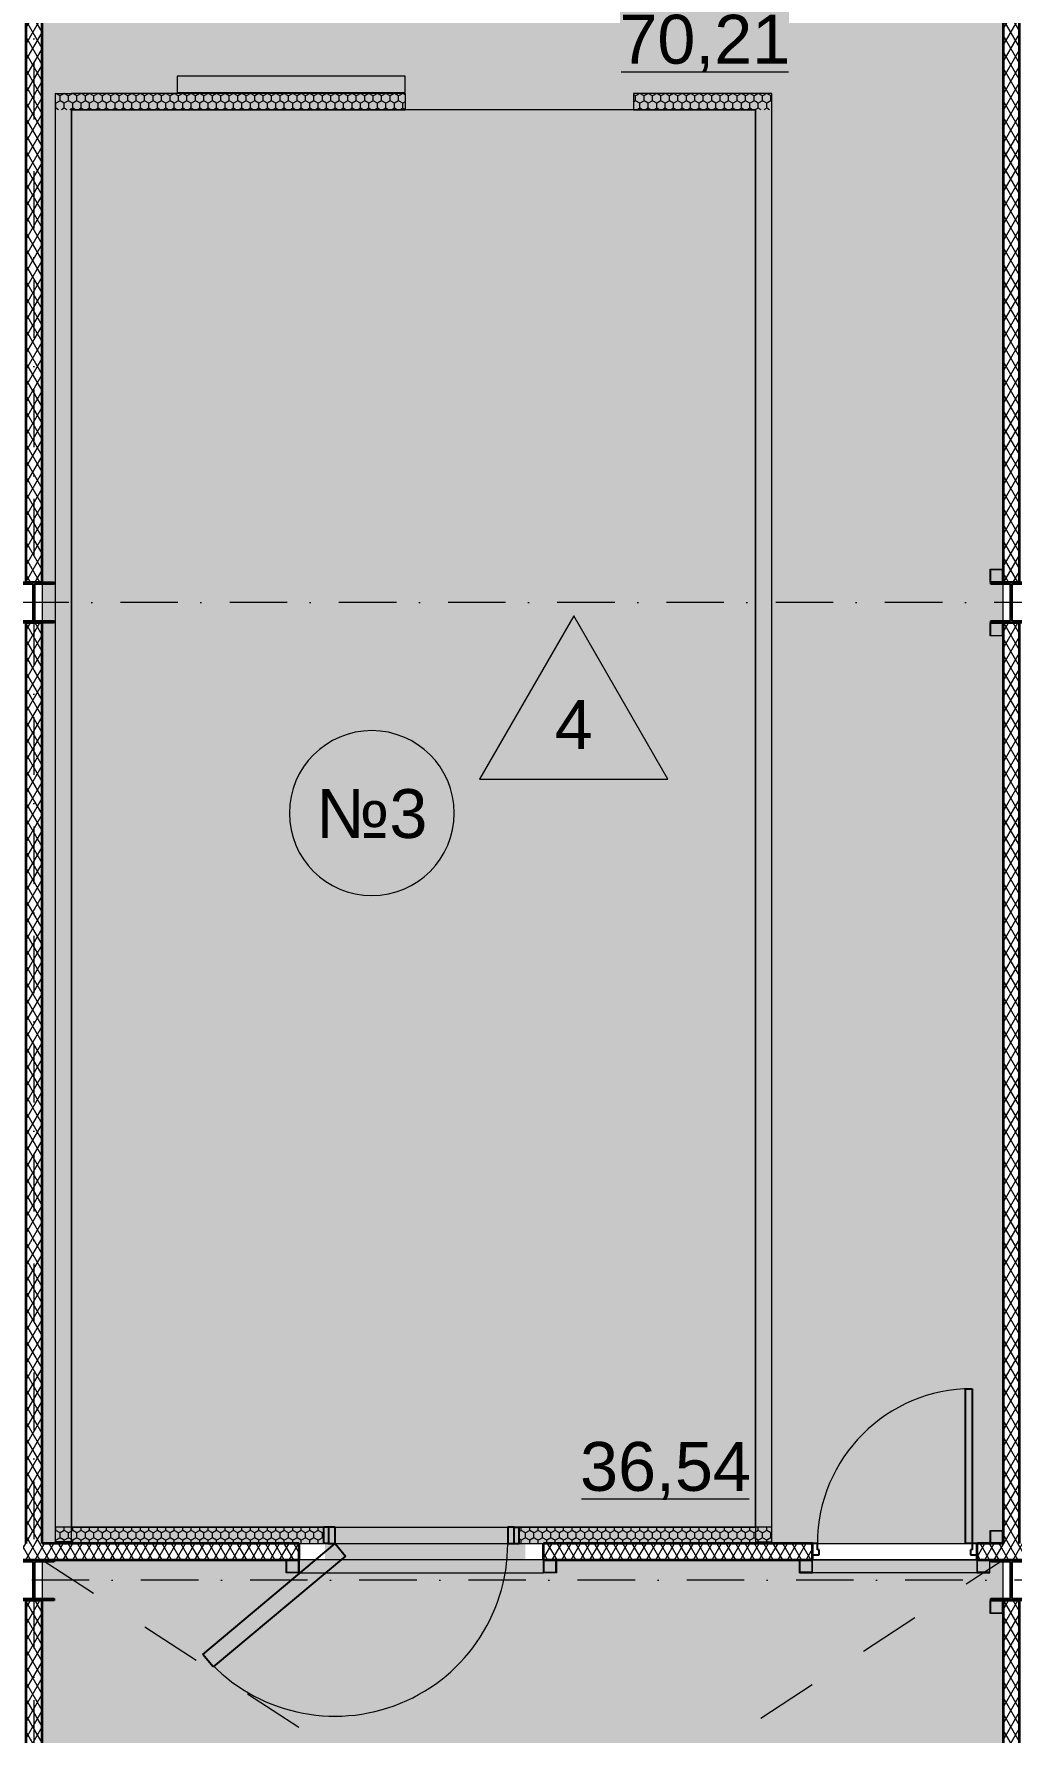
# Model space of a CAD drawing. Header units: millimetres. Extents: x -10605 to 104127, y -15987 to 52426.
# Drawn here: x 16000 to 21999, y 27068 to 37490 of the extents above; entities that cross this region are included whole.
import ezdxf
from ezdxf.enums import TextEntityAlignment as Align

# ---------------------------------------------------------------- set-up
doc = ezdxf.new("R2010")
doc.units = ezdxf.units.MM
doc.header["$MEASUREMENT"] = 0
for name, pattern in [('Dot & Dashed', [670.277762, 352.777767, -176.388884, 0, -141.111112]), ('roto_dd', [752.592, 376.296, -376.296]), ('Штриховая', [300, 200, -100])]:
    doc.linetypes.add(name, pattern=pattern)
for name, color, linetype in [('Двери Archicad', 7, 'Continuous'), ('Зоны', 7, 'Continuous'), ('Зоны морозильные камеры', 7, 'Continuous'), ('Морозильные камеры', 7, 'Continuous'), ('Оси', 7, 'Continuous'), ('Стены', 7, 'Continuous')]:
    doc.layers.add(name, color=color, linetype=linetype)
for name, color, linetype, lineweight in [('Двери Archicad_Ном._пера__3', 7, 'Continuous', 0), ('Двери Archicad_Ном._пера__97', 7, 'Continuous', 35), ('Двери Archicad_Ном._пера__98', 7, 'Continuous', 25), ('Зоны морозильные камеры_Ном._пера__100', 7, 'Continuous', 9), ('Зоны_Ном._пера__91', 255, 'Continuous', 0), ('Мебель и  оборудование_Ном._пера__200', 7, 'Continuous', 0), ('Металлический каркас здания_Ном._пера__98', 7, 'Continuous', 25), ('Металлический каркас здания_Ном._пера__99', 7, 'Continuous', 15), ('Оси_Ном._пера__200', 7, 'Continuous', 0), ('Паспорта Зон Archicad_Ном._пера__100', 7, 'Continuous', 9), ('Стены _Ном._пера__97', 7, 'Continuous', 35)]:
    doc.layers.add(name, color=color, linetype=linetype, lineweight=lineweight)
for name, color, linetype, lineweight, true_color in [('Двери Archicad_Ном._пера__6', 7, 'Continuous', 13, 0xc23fa3ff), ('Зоны морозильные камеры_Ном._пера__6', 7, 'Continuous', 13, 0xc23fa3ff), ('Морозильные камеры_Ном._пера__6', 7, 'Continuous', 13, 0xc23fa3ff)]:
    doc.layers.add(name, color=color, linetype=linetype, lineweight=lineweight, true_color=true_color)
doc.styles.add('РЎР“Р•РќР•Р\xa0РР\xa0_РЎРўРР›Р¬_1', font='arial.ttf')
pattern_1 = [(90, (0, 0), (-60, 0), [])]
pattern_2 = [(60, (0, 0), (-43.30127, 25), []), (120, (0, 0), (43.30127, 25), [])]
pattern_3 = [(90, (0, 0), (-51.961524, 0), [30, -60]), (90, (-25.98, 45), (-51.961524, 0), [30, -60]), (150, (-1e-14, 30), (25.98076, 45), [30, -60]), (150, (-51.96, 30), (25.98076, 45), [30, -60]), (210, (0, 0), (-25.98076, 45), [30, -60]), (210, (-51.96, -2e-14), (-25.98076, 45), [30, -60])]

# ---------------------------------------------------------------- blocks, each defined once
blk = doc.blocks.new('Разгрузочный тамбур_10_24', base_point=(20375, 38770))
at = {"layer": 'Зоны', "linetype": 'Continuous', "lineweight": 0, "true_color": 0x3f3f3f}
for points in [[(16130, 28225), (20530, 28225), (21950, 28225), (21950, 40125), (16050, 40125), (16050, 28225)], [(17787, 28225), (17787, 28125), (19017, 28125), (19017, 28225)]]:
    blk.add_hatch(color=250, dxfattribs=at).paths.add_polyline_path(points)
at = {"layer": 'Паспорта Зон Archicad_Ном._пера__100', "color": 7, "linetype": 'Continuous', "lineweight": 9}
blk.add_line((19604, 37258), (20633, 37258), dxfattribs=at)
at = {"layer": 'Паспорта Зон Archicad_Ном._пера__100', "color": 7, "lineweight": 9, "style": 'РЎР“Р•РќР•Р\xa0РР\xa0_РЎРўРР›Р¬_1'}
for tag, p in [('ROOM_NUMBER', (19275, 38687)), ('ROOM_AREA', (20119, 37458))]:
    blk.add_attdef(tag, text='', height=300, dxfattribs=at).set_placement(p, align=Align.MIDDLE_CENTER)
blk = doc.blocks.new('Колонна SHS ГК 27')
at = {"layer": 'Металлический каркас здания_Ном._пера__99', "linetype": 'Continuous', "lineweight": 0, "true_color": 0xffffff}
h = blk.add_hatch(dxfattribs=at)
h.set_pattern_fill('Barabбs_tйglakц_бllу', style=0, pattern_type=2)
h.set_pattern_definition(pattern_1)
h.paths.add_polyline_path([(-40, -40), (40, -40), (40, 40), (-40, 40)])
h.paths.add_polyline_path([(-36.4, -36.4), (-36.4, 36.4), (36.4, 36.4), (36.4, -36.4)], flags=0)
at = {"layer": 'Металлический каркас здания_Ном._пера__99', "color": 7, "linetype": 'Continuous', "lineweight": 15}
for p, q in [((40, 40), (-40, 40)), ((-40, 40), (-40, -40)), ((-36.4, -36.4), (-36.4, 36.4)), ((-36.4, 36.4), (36.4, 36.4)), ((36.4, 36.4), (36.4, -36.4)), ((40, -40), (40, 40)), ((-40, -40), (40, -40)), ((36.4, -36.4), (-36.4, -36.4))]:
    blk.add_line(p, q, dxfattribs=at)
blk = doc.blocks.new('Труба Квадратного Сечения ГК SHS 27_5')
at = {"layer": 'Металлический каркас здания_Ном._пера__99', "color": 7, "linetype": 'Continuous', "lineweight": 15}
for p, q in [((505, 40), (0, 40)), ((0, 40), (0, 0)), ((0, 0), (0, -40)), ((1010, 40), (505, 40)), ((1010, 0), (1010, 40)), ((1010, -40), (1010, 0)), ((0, -40), (505, -40)), ((505, -40), (1010, -40))]:
    blk.add_line(p, q, dxfattribs=at)
blk = doc.blocks.new('Труба Квадратного Сечения ГК SHS 27_6')
at = {"layer": 'Металлический каркас здания_Ном._пера__99', "color": 7, "linetype": 'Continuous', "lineweight": 15}
for p, q in [((750, 40), (0, 40)), ((0, 40), (0, 0)), ((0, 0), (0, -40)), ((1500, 40), (750, 40)), ((1500, 0), (1500, 40)), ((1500, -40), (1500, 0)), ((0, -40), (750, -40)), ((750, -40), (1500, -40))]:
    blk.add_line(p, q, dxfattribs=at)
blk = doc.blocks.new('Зона подготовки товара_38_57', base_point=(18741, 26581))
at = {"layer": 'Зоны', "linetype": 'Continuous', "lineweight": 0, "true_color": 0x3f3f3f}
blk.add_hatch(color=250, dxfattribs=at).paths.add_polyline_path([(16050, 24275), (21950, 24275), (21950, 28125), (16050, 28125)])
at = {"layer": 'Паспорта Зон Archicad_Ном._пера__100', "color": 7, "linetype": 'Continuous', "lineweight": 9}
blk.add_line((20736, 24470), (21766, 24470), dxfattribs=at)
for start, end in [(0, 180), (180, 0)]:
    blk.add_arc((20072, 25354), 506, start, end, dxfattribs=at)
at = {"layer": 'Паспорта Зон Archicad_Ном._пера__100', "color": 7, "lineweight": 9, "style": 'РЎР“Р•РќР•Р\xa0РР\xa0_РЎРўРР›Р¬_1'}
for tag, p in [('ROOM_NUMBER', (20072, 25352)), ('ROOM_AREA', (21251, 24669))]:
    blk.add_attdef(tag, text='', height=300, dxfattribs=at).set_placement(p, align=Align.MIDDLE_CENTER)
blk = doc.blocks.new('Морозильная камера №3_№3_78', base_point=(18258, 33075))
at = {"layer": 'Зоны морозильные камеры_Ном._пера__6', "linetype": 'Continuous', "lineweight": 0, "true_color": 0x0f283f}
for points in [[(18230, 37025), (19730, 37025), (19730, 37125), (18230, 37125)], [(20430, 37025), (16230, 37025), (16230, 28325), (20430, 28325)]]:
    blk.add_hatch(color=158, dxfattribs=at).paths.add_polyline_path(points)
at = {"layer": 'Зоны морозильные камеры_Ном._пера__100', "color": 7, "linetype": 'Штриховая', "lineweight": 9, "flags": 128}
blk.add_lwpolyline([(20430, 37025), (16230, 37025), (16230, 28325), (20430, 28325)], close=True, dxfattribs=at)
at = {"layer": 'Паспорта Зон Archicad_Ном._пера__100', "color": 7, "linetype": 'Continuous', "lineweight": 9}
for p, q in [((19314, 33919), (18735, 32917)), ((19892, 32917), (19314, 33919)), ((18735, 32917), (19892, 32917)), ((19362, 28498), (20391, 28498))]:
    blk.add_line(p, q, dxfattribs=at)
for start, end in [(0, 180), (180, 0)]:
    blk.add_arc((18074, 32708), 506, start, end, dxfattribs=at)
at = {"layer": 'Паспорта Зон Archicad_Ном._пера__100', "color": 7, "lineweight": 9, "style": 'РЎР“Р•РќР•Р\xa0РР\xa0_РЎРўРР›Р¬_1'}
for tag, p in [('DUMMY_112', (19314, 33251)), ('ROOM_NUMBER', (18074, 32705)), ('ROOM_AREA', (19877, 28698))]:
    blk.add_attdef(tag, text='', height=300, dxfattribs=at).set_placement(p, align=Align.MIDDLE_CENTER)
blk = doc.blocks.new('Однопольная Дверь 27_3')
at = {"layer": 'Двери Archicad_Ном._пера__3', "color": 7, "linetype": 'Continuous', "lineweight": 0}
blk.add_arc((475, 0), 950, 90, 180, dxfattribs=at)
at = {"layer": 'Двери Archicad_Ном._пера__97', "color": 7, "linetype": 'Continuous', "lineweight": 35}
for p, q in [((-505, -70), (-505, 0)), ((-505, -70), (-505, 0)), ((505, -70), (505, 0)), ((505, -70), (505, 0)), ((-505, -100), (-505, -70)), ((505, -100), (505, -70))]:
    blk.add_line(p, q, dxfattribs=at)
at = {"layer": 'Двери Archicad_Ном._пера__98', "color": 7, "linetype": 'Continuous', "lineweight": 25}
for p, q in [((435, 0), (435, 950)), ((435, 950), (475, 950)), ((475, 950), (475, 0)), ((-475, 0), (-505, 0)), ((-505, 0), (-505, -70)), ((-475, -40), (-475, 0)), ((475, 0), (435, 0)), ((505, 0), (475, 0)), ((475, 0), (475, -40)), ((505, -70), (505, 0)), ((-505, -70), (-465, -70)), ((-465, -40), (-475, -40)), ((-465, -70), (-465, -40)), ((475, -40), (465, -40)), ((465, -40), (465, -70)), ((465, -70), (505, -70))]:
    blk.add_line(p, q, dxfattribs=at)
blk = doc.blocks.new('Простой Проем Двери')
at = {"layer": 'Двери Archicad_Ном._пера__97', "color": 7, "linetype": 'Continuous', "lineweight": 35}
for p, q in [((-750, 0), (-750, -100)), ((750, 0), (750, -100))]:
    blk.add_line(p, q, dxfattribs=at)
blk = doc.blocks.new('Стена_83', base_point=(-125, 28125))
at = {"layer": 'Стены', "linetype": 'Continuous', "lineweight": 0, "true_color": 0x000000}
h = blk.add_hatch(dxfattribs=at)
h.set_pattern_fill('Batt_Insulation__3_', color=18, style=0, pattern_type=2)
h.set_pattern_definition(pattern_2)
h.paths.add_polyline_path([(15790, 28125), (17629, 28125), (17629, 28225), (15790, 28225)])
h = blk.add_hatch(dxfattribs=at)
h.set_pattern_fill('Batt_Insulation__3_', color=18, style=0, pattern_type=2)
h.set_pattern_definition(pattern_2)
h.paths.add_polyline_path([(19129, 28125), (20780, 28125), (20780, 28225), (19129, 28225)])
h = blk.add_hatch(dxfattribs=at)
h.set_pattern_fill('Batt_Insulation__3_', color=18, style=0, pattern_type=2)
h.set_pattern_definition(pattern_2)
h.paths.add_polyline_path([(21790, 28125), (23629, 28125), (23629, 28225), (21790, 28225)])
at = {"layer": 'Стены _Ном._пера__97', "color": 7, "linetype": 'Continuous', "lineweight": 35}
for p, q in [((17629, 28125), (17629, 28225)), ((19129, 28125), (19129, 28225)), ((20780, 28155), (20780, 28225)), ((20780, 28125), (20780, 28155)), ((21790, 28155), (21790, 28225)), ((21790, 28125), (21790, 28155))]:
    blk.add_line(p, q, dxfattribs=at)
at = {"layer": 'Стены _Ном._пера__97', "color": 7, "linetype": 'Continuous', "lineweight": 35, "flags": 128}
for points in [[(17629, 28225), (16050, 28225)], [(20780, 28225), (19129, 28225)], [(21950, 28225), (21790, 28225)], [(15790, 28125), (17629, 28125)], [(19129, 28125), (20780, 28125)], [(21790, 28125), (23629, 28125)]]:
    blk.add_lwpolyline(points, dxfattribs=at)
at = {"layer": 'Двери Archicad', "color": 7, "linetype": 'Continuous', "lineweight": 50, "zscale": 1000}
blk.add_blockref('Однопольная Дверь 27_3', (21285, 28225), dxfattribs=at)
at = {"layer": 'Двери Archicad', "color": 7, "linetype": 'Continuous', "lineweight": 50, "zscale": 1000, "rotation": 180}
blk.add_blockref('Простой Проем Двери', (18379, 28125), dxfattribs=at)
blk = doc.blocks.new('Стена_85', base_point=(16000, 22125))
at = {"layer": 'Стены', "linetype": 'Continuous', "lineweight": 0, "true_color": 0x000000}
h = blk.add_hatch(dxfattribs=at)
h.set_pattern_fill('Batt_Insulation__3_', color=18, style=0, pattern_type=2)
h.set_pattern_definition(pattern_2)
h.paths.add_polyline_path([(16050, 22125), (16050, 27875), (15950, 27875), (15950, 22125)])
at = {"layer": 'Стены _Ном._пера__97', "color": 7, "linetype": 'Continuous', "lineweight": 35, "flags": 128}
for points in [[(16050, 27875), (15950, 27875)], [(15950, 27875), (15950, 24275)], [(16050, 24275), (16050, 27875)], [(15950, 24175), (15950, 22125)], [(16050, 22125), (16050, 24175)], [(15950, 22125), (16050, 22125)]]:
    blk.add_lwpolyline(points, dxfattribs=at)
blk = doc.blocks.new('Стена_95', base_point=(20530, 37125))
at = {"layer": 'Морозильные камеры', "linetype": 'Continuous', "lineweight": 0, "true_color": 0x000000}
h = blk.add_hatch(dxfattribs=at)
h.set_pattern_fill('Styrofoam_SM_Insulation__3_', color=18, style=0, pattern_type=2)
h.set_pattern_definition(pattern_3)
h.paths.add_polyline_path([(20430, 37125), (20430, 37025), (20530, 37125)])
h = blk.add_hatch(dxfattribs=at)
h.set_pattern_fill('Styrofoam_SM_Insulation__3_', color=18, style=0, pattern_type=2)
h.set_pattern_definition(pattern_3)
h.paths.add_polyline_path([(20430, 37025), (20530, 37025), (20530, 37125)])
h = blk.add_hatch(dxfattribs=at)
h.set_pattern_fill('Styrofoam_SM_Insulation__3_', color=18, style=0, pattern_type=2)
h.set_pattern_definition(pattern_3)
h.paths.add_polyline_path([(20430, 37025), (20430, 28235), (20530, 28235), (20530, 37025)])
h = blk.add_hatch(dxfattribs=at)
h.set_pattern_fill('Styrofoam_SM_Insulation__3_', color=18, style=0, pattern_type=2)
h.set_pattern_definition(pattern_3)
h.paths.add_polyline_path([(20430, 28225), (20530, 28225), (20530, 28235), (20430, 28235)])
at = {"layer": 'Морозильные камеры_Ном._пера__6', "color": 161, "linetype": 'Continuous', "lineweight": 13, "true_color": 0x3fa3ff, "flags": 128}
for points in [[(20530, 37125), (20430, 37125)], [(20530, 28235), (20530, 37125)], [(20430, 37025), (20430, 28235)], [(20430, 28235), (20530, 28235)]]:
    blk.add_lwpolyline(points, dxfattribs=at)
blk = doc.blocks.new('Стена_96', base_point=(16130, 28225))
at = {"layer": 'Морозильные камеры', "linetype": 'Continuous', "lineweight": 0, "true_color": 0x000000}
h = blk.add_hatch(dxfattribs=at)
h.set_pattern_fill('Styrofoam_SM_Insulation__3_', color=18, style=0, pattern_type=2)
h.set_pattern_definition(pattern_3)
h.paths.add_polyline_path([(16130, 37125), (16230, 37025), (16230, 37125)])
h = blk.add_hatch(dxfattribs=at)
h.set_pattern_fill('Styrofoam_SM_Insulation__3_', color=18, style=0, pattern_type=2)
h.set_pattern_definition(pattern_3)
h.paths.add_polyline_path([(16130, 37025), (16230, 37025), (16130, 37125)])
h = blk.add_hatch(dxfattribs=at)
h.set_pattern_fill('Styrofoam_SM_Insulation__3_', color=18, style=0, pattern_type=2)
h.set_pattern_definition(pattern_3)
h.paths.add_polyline_path([(16130, 37025), (16130, 28235), (16230, 28235), (16230, 37025)])
h = blk.add_hatch(dxfattribs=at)
h.set_pattern_fill('Styrofoam_SM_Insulation__3_', color=18, style=0, pattern_type=2)
h.set_pattern_definition(pattern_3)
h.paths.add_polyline_path([(16130, 28225), (16230, 28225), (16230, 28235), (16130, 28235)])
at = {"layer": 'Морозильные камеры_Ном._пера__6', "color": 161, "linetype": 'Continuous', "lineweight": 13, "true_color": 0x3fa3ff, "flags": 128}
for points in [[(16130, 37125), (16230, 37125)], [(16130, 37125), (16130, 28235)], [(16230, 28235), (16230, 37025)], [(16230, 28235), (16130, 28235)]]:
    blk.add_lwpolyline(points, dxfattribs=at)
blk = doc.blocks.new('Стена_138', base_point=(22000, 22125))
at = {"layer": 'Стены', "linetype": 'Continuous', "lineweight": 0, "true_color": 0x000000}
h = blk.add_hatch(dxfattribs=at)
h.set_pattern_fill('Batt_Insulation__3_', color=18, style=0, pattern_type=2)
h.set_pattern_definition(pattern_2)
h.paths.add_polyline_path([(22050, 22125), (22050, 27875), (21950, 27875), (21950, 22125)])
at = {"layer": 'Стены _Ном._пера__97', "color": 7, "linetype": 'Continuous', "lineweight": 35, "flags": 128}
for points in [[(22050, 27875), (21950, 27875)], [(21950, 27875), (21950, 24275)], [(22050, 24275), (22050, 27875)], [(21950, 24175), (21950, 22125)], [(22050, 22125), (22050, 24175)], [(21950, 22125), (22050, 22125)]]:
    blk.add_lwpolyline(points, dxfattribs=at)
blk = doc.blocks.new('Наружная Раздвижная Дверь 27')
at = {"layer": 'Двери Archicad_Ном._пера__3', "color": 7, "linetype": 'Continuous', "lineweight": 0}
for p, q in [((700, 105), (2100, 105)), ((700, 5), (700, 105)), ((2100, 105), (2100, 5)), ((2100, 5), (700, 5))]:
    blk.add_line(p, q, dxfattribs=at)
at = {"layer": 'Двери Archicad_Ном._пера__6', "color": 161, "linetype": 'Continuous', "lineweight": 13, "true_color": 0x3fa3ff}
for p, q in [((-700, 0), (-700, -100)), ((700, 0), (700, -100))]:
    blk.add_line(p, q, dxfattribs=at)
blk = doc.blocks.new('Стена_267', base_point=(16130, 37125))
at = {"layer": 'Морозильные камеры', "linetype": 'Continuous', "lineweight": 0, "true_color": 0x000000}
h = blk.add_hatch(dxfattribs=at)
h.set_pattern_fill('Styrofoam_SM_Insulation__3_', color=18, style=0, pattern_type=2)
h.set_pattern_definition(pattern_3)
h.paths.add_polyline_path([(16230, 37125), (16230, 37025), (18280, 37025), (18280, 37125)])
h = blk.add_hatch(dxfattribs=at)
h.set_pattern_fill('Styrofoam_SM_Insulation__3_', color=18, style=0, pattern_type=2)
h.set_pattern_definition(pattern_3)
h.paths.add_polyline_path([(20430, 37125), (19680, 37125), (19680, 37025), (20430, 37025)])
at = {"layer": 'Морозильные камеры_Ном._пера__6', "color": 161, "linetype": 'Continuous', "lineweight": 13, "true_color": 0x3fa3ff}
for p, q in [((18280, 37125), (18280, 37025)), ((19680, 37125), (19680, 37025))]:
    blk.add_line(p, q, dxfattribs=at)
at = {"layer": 'Морозильные камеры_Ном._пера__6', "color": 161, "linetype": 'Continuous', "lineweight": 13, "true_color": 0x3fa3ff, "flags": 128}
for points in [[(18280, 37125), (16230, 37125)], [(20430, 37125), (19680, 37125)], [(16230, 37025), (18280, 37025)], [(19680, 37025), (20430, 37025)]]:
    blk.add_lwpolyline(points, dxfattribs=at)
at = {"layer": 'Двери Archicad', "color": 7, "linetype": 'Continuous', "lineweight": 50, "xscale": -1, "zscale": 1000}
blk.add_blockref('Наружная Раздвижная Дверь 27', (18980, 37125), dxfattribs=at)
blk = doc.blocks.new('Однопольная Дверь 27_4')
at = {"layer": 'Двери Archicad_Ном._пера__3', "color": 7, "linetype": 'Continuous', "lineweight": 0}
blk.add_arc((530, 0), 1060, 40, 180, dxfattribs=at)
at = {"layer": 'Двери Archicad_Ном._пера__6', "color": 161, "linetype": 'Continuous', "lineweight": 13, "true_color": 0x3fa3ff}
for p, q in [((-600, 0), (-600, -100)), ((-600, 0), (-600, -100)), ((600, 0), (600, -100)), ((600, 0), (600, -100))]:
    blk.add_line(p, q, dxfattribs=at)
at = {"layer": 'Двери Archicad_Ном._пера__98', "color": 7, "linetype": 'Continuous', "lineweight": 25}
for p, q in [((466, 77), (1278, 758)), ((1278, 758), (1342, 681)), ((1342, 681), (530, 0)), ((-570, 0), (-600, 0)), ((-600, 0), (-600, -100)), ((-530, 0), (-570, 0)), ((-570, 0), (-570, -100)), ((-530, -100), (-530, 0)), ((530, 0), (466, 77)), ((570, 0), (530, 0)), ((530, 0), (530, -100)), ((570, 0), (600, 0)), ((570, -100), (570, 0)), ((600, 0), (600, -100)), ((-570, -100), (-600, -100)), ((-570, -100), (-530, -100)), ((530, -100), (570, -100)), ((570, -100), (600, -100))]:
    blk.add_line(p, q, dxfattribs=at)
blk = doc.blocks.new('Стена_280', base_point=(20530, 28225))
at = {"layer": 'Морозильные камеры', "linetype": 'Continuous', "lineweight": 0, "true_color": 0x000000}
h = blk.add_hatch(dxfattribs=at)
h.set_pattern_fill('Styrofoam_SM_Insulation__3_', color=18, style=0, pattern_type=2)
h.set_pattern_definition(pattern_3)
h.paths.add_polyline_path([(16130, 28325), (16130, 28225), (17779, 28225), (17779, 28325)])
h = blk.add_hatch(dxfattribs=at)
h.set_pattern_fill('Styrofoam_SM_Insulation__3_', color=18, style=0, pattern_type=2)
h.set_pattern_definition(pattern_3)
h.paths.add_polyline_path([(18979, 28325), (18979, 28225), (20530, 28225), (20530, 28325)])
at = {"layer": 'Морозильные камеры_Ном._пера__6', "color": 161, "linetype": 'Continuous', "lineweight": 13, "true_color": 0x3fa3ff}
for p, q in [((17779, 28225), (17779, 28325)), ((18979, 28225), (18979, 28325))]:
    blk.add_line(p, q, dxfattribs=at)
at = {"layer": 'Морозильные камеры_Ном._пера__6', "color": 161, "linetype": 'Continuous', "lineweight": 13, "true_color": 0x3fa3ff, "flags": 128}
for points in [[(17779, 28325), (16130, 28325)], [(16130, 28325), (16130, 28225)], [(20530, 28325), (18979, 28325)], [(20530, 28225), (20530, 28325)], [(16130, 28225), (17779, 28225)], [(18979, 28225), (20530, 28225)]]:
    blk.add_lwpolyline(points, dxfattribs=at)
at = {"layer": 'Двери Archicad', "color": 7, "linetype": 'Continuous', "lineweight": 50, "zscale": 1000, "rotation": 179.9999990962202}
blk.add_blockref('Однопольная Дверь 27_4', (18379, 28225), dxfattribs=at)
blk = doc.blocks.new('Стена_369', base_point=(16000, 34125))
at = {"layer": 'Стены', "linetype": 'Continuous', "lineweight": 0, "true_color": 0x000000}
h = blk.add_hatch(dxfattribs=at)
h.set_pattern_fill('Batt_Insulation__3_', color=18, style=0, pattern_type=2)
h.set_pattern_definition(pattern_2)
h.paths.add_polyline_path([(16050, 34125), (16050, 39875), (15950, 39875), (15950, 34125)])
at = {"layer": 'Стены _Ном._пера__97', "color": 7, "linetype": 'Continuous', "lineweight": 35, "flags": 128}
for points in [[(16050, 39875), (15950, 39875)], [(15950, 39875), (15950, 34125)], [(16050, 34125), (16050, 39875)], [(15950, 34125), (16050, 34125)]]:
    blk.add_lwpolyline(points, dxfattribs=at)
blk = doc.blocks.new('Стена_370', base_point=(22000, 34125))
at = {"layer": 'Стены', "linetype": 'Continuous', "lineweight": 0, "true_color": 0x000000}
h = blk.add_hatch(dxfattribs=at)
h.set_pattern_fill('Batt_Insulation__3_', color=18, style=0, pattern_type=2)
h.set_pattern_definition(pattern_2)
h.paths.add_polyline_path([(22050, 34125), (22050, 39875), (21950, 39875), (21950, 34125)])
at = {"layer": 'Стены _Ном._пера__97', "color": 7, "linetype": 'Continuous', "lineweight": 35, "flags": 128}
for points in [[(22050, 39875), (21950, 39875)], [(21950, 39875), (21950, 34125)], [(22050, 34125), (22050, 39875)], [(21950, 34125), (22050, 34125)]]:
    blk.add_lwpolyline(points, dxfattribs=at)
blk = doc.blocks.new('Стена_379', base_point=(16000, 28125))
at = {"layer": 'Стены', "linetype": 'Continuous', "lineweight": 0, "true_color": 0x000000}
h = blk.add_hatch(dxfattribs=at)
h.set_pattern_fill('Batt_Insulation__3_', color=18, style=0, pattern_type=2)
h.set_pattern_definition(pattern_2)
h.paths.add_polyline_path([(16050, 28225), (16050, 33875), (15950, 33875), (15950, 28225)])
at = {"layer": 'Стены _Ном._пера__97', "color": 7, "linetype": 'Continuous', "lineweight": 35, "flags": 128}
for points in [[(16050, 33875), (15950, 33875)], [(15950, 33875), (15950, 28225)], [(16050, 28225), (16050, 33875)]]:
    blk.add_lwpolyline(points, dxfattribs=at)
blk = doc.blocks.new('Стена_380', base_point=(22000, 28125))
at = {"layer": 'Стены', "linetype": 'Continuous', "lineweight": 0, "true_color": 0x000000}
h = blk.add_hatch(dxfattribs=at)
h.set_pattern_fill('Batt_Insulation__3_', color=18, style=0, pattern_type=2)
h.set_pattern_definition(pattern_2)
h.paths.add_polyline_path([(22050, 28225), (22050, 33875), (21950, 33875), (21950, 28225)])
at = {"layer": 'Стены _Ном._пера__97', "color": 7, "linetype": 'Continuous', "lineweight": 35, "flags": 128}
for points in [[(22050, 33875), (21950, 33875)], [(21950, 33875), (21950, 28225)], [(22050, 28225), (22050, 33875)]]:
    blk.add_lwpolyline(points, dxfattribs=at)
blk = doc.blocks.new('Колонна Универсальная 27')
at = {"layer": 'Металлический каркас здания_Ном._пера__98', "linetype": 'Continuous', "lineweight": 0, "true_color": 0xffffff}
h = blk.add_hatch(dxfattribs=at)
h.set_pattern_fill('Barabбs_tйglakц_бllу', style=0, pattern_type=2)
h.set_pattern_definition(pattern_1)
h.paths.add_polyline_path([(-125, -125), (125, -125), (125, -113), (4, -113), (4, 113), (125, 113), (125, 125), (-125, 125), (-125, 113), (-4, 113), (-4, -113), (-125, -113)])
at = {"layer": 'Металлический каркас здания_Ном._пера__98', "color": 7, "linetype": 'Continuous', "lineweight": 25}
for p, q in [((125, 125), (-125, 125)), ((-125, 125), (-125, 113)), ((-125, 113), (-4, 113)), ((-4, 113), (-4, -113)), ((4, -113), (4, 113)), ((4, 113), (125, 113)), ((125, 113), (125, 125)), ((-4, -113), (-125, -113)), ((-125, -113), (-125, -125)), ((-125, -125), (125, -125)), ((125, -113), (4, -113)), ((125, -125), (125, -113))]:
    blk.add_line(p, q, dxfattribs=at)
blk = doc.blocks.new('Стандартный Маркер Сетки_3')
at = {"layer": 'Оси_Ном._пера__200', "color": 7, "linetype": 'Dot & Dashed', "lineweight": 0}
blk.add_line((0, 0), (107930, 0), dxfattribs=at)
at = {"layer": 'Оси_Ном._пера__200', "color": 7, "lineweight": 0, "style": 'РЎР“Р•РќР•Р\xa0РР\xa0_РЎРўРР›Р¬_1'}
blk.add_attdef('AC_MarkerText_1', text='', height=300, dxfattribs=at).set_placement((108330, 150), align=Align.TOP_CENTER)
blk = doc.blocks.new('Стандартный Маркер Сетки')
at = {"layer": 'Оси_Ном._пера__200', "color": 7, "linetype": 'Dot & Dashed', "lineweight": 0}
blk.add_line((0, 0), (107805, 0), dxfattribs=at)
at = {"layer": 'Оси_Ном._пера__200', "color": 7, "lineweight": 0, "style": 'РЎР“Р•РќР•Р\xa0РР\xa0_РЎРўРР›Р¬_1'}
blk.add_attdef('AC_MarkerText_1', text='', height=300, dxfattribs=at).set_placement((108205, 150), align=Align.TOP_CENTER)
blk = doc.blocks.new('Стандартный Маркер Сетки_4')
at = {"layer": 'Оси_Ном._пера__200', "color": 7, "linetype": 'Dot & Dashed', "lineweight": 0}
blk.add_line((0, 0), (55187, 0), dxfattribs=at)
at = {"layer": 'Оси_Ном._пера__200', "color": 7, "lineweight": 0, "style": 'РЎР“Р•РќР•Р\xa0РР\xa0_РЎРўРР›Р¬_1'}
blk.add_attdef('AC_MarkerText_1', text='', height=300, rotation=90, dxfattribs=at).set_placement((55368, -69), align=Align.TOP_CENTER)

msp = doc.modelspace()

# ---------------------------------------------------------------- linework, layer by layer
at = {"layer": 'Зоны морозильные камеры_Ном._пера__6', "color": 161, "linetype": 'Continuous', "lineweight": 13, "true_color": 0x3fa3ff, "flags": 128}
msp.add_lwpolyline([(20430, 37025.00012), (16229.94333, 37025.00012), (16229.94333, 28325.00012), (20430, 28325.00012)], close=True, dxfattribs=at)
at = {"layer": 'Зоны_Ном._пера__91', "color": 255, "linetype": 'Continuous', "lineweight": 0, "flags": 128}
for points in [[(16129.94335, 28225.00005), (20529.99998, 28225.00005), (21950.00019, 28225.00005), (21950.00019, 40125.00012), (16050.0002, 40125.00012), (16050.0002, 28225.00005)], [(16050.00006, 24274.50005), (21950.00006, 24274.50005), (21950.00006, 28125.00005), (16050.00006, 28125.00005)]]:
    msp.add_lwpolyline(points, close=True, dxfattribs=at)
at = {"layer": 'Мебель и  оборудование_Ном._пера__200', "color": 7, "linetype": 'roto_dd', "lineweight": 0, "flags": 128}
for points in [[(16050, 28125.00005), (21950.00006, 24274.50005)], [(16050, 24274.50005), (21950.00006, 28125.00005)]]:
    msp.add_lwpolyline(points, dxfattribs=at)

# ---------------------------------------------------------------- block references
at = {"layer": 'Зоны', "color": 7, "linetype": 'Continuous', "lineweight": 9}
ref = msp.add_blockref('Разгрузочный тамбур_10_24', (20375.15297, 38769.61505), dxfattribs=at)
ref.add_attrib('ROOM_AREA', '70,21', dxfattribs={"layer": 'Паспорта Зон Archicad_Ном._пера__100', "color": 7, "lineweight": 9, "height": 300, "style": 'РЎР“Р•РќР•Р\xa0РР\xa0_РЎРўРР›Р¬_1'}).set_placement((20118.67074, 37457.75342), align=Align.MIDDLE_CENTER)
msp.add_blockref('Зона подготовки товара_38_57', (18741.20848, 26580.91862), dxfattribs=at).add_auto_attribs({'ROOM_NUMBER': '38', 'ROOM_AREA': '22,72'})
at = {"layer": 'Зоны морозильные камеры', "color": 7, "linetype": 'Continuous', "lineweight": 9}
msp.add_blockref('Морозильная камера №3_№3_78', (18258.14475, 33075.01501), dxfattribs=at).add_auto_attribs({'ROOM_NUMBER': '№3', 'ROOM_AREA': '36,54', 'DUMMY_112': '4'})
at = {"layer": 'Металлический каркас здания_Ном._пера__98', "color": 7, "linetype": 'Continuous', "lineweight": 25, "xscale": -1, "zscale": 1000}
for p in [(16000, 33999.99222), (21999.97389, 33999.99222), (16000.03222, 28000.00005), (22000, 28000.00005)]:
    msp.add_blockref('Колонна Универсальная 27', p, dxfattribs=at)
at = {"layer": 'Металлический каркас здания_Ном._пера__99', "color": 7, "linetype": 'Continuous', "lineweight": 15, "xscale": -1, "zscale": 1000}
for name, p in [('Колонна SHS ГК 27', (21910.00006, 34164.99222)), ('Колонна SHS ГК 27', (21910.00006, 33834.99222)), ('Колонна SHS ГК 27', (21910.00006, 28265.00005)), ('Труба Квадратного Сечения ГК SHS 27_5', (21789.50006, 28085.00005)), ('Колонна SHS ГК 27', (21910.00006, 27835.00005))]:
    msp.add_blockref(name, p, dxfattribs=at)
at = {"layer": 'Металлический каркас здания_Ном._пера__99', "color": 7, "linetype": 'Continuous', "lineweight": 15, "xscale": -1, "zscale": 1000, "rotation": 180}
for p in [(17587.47167, 28085.00005), (19167.47167, 28085.00005)]:
    msp.add_blockref('Колонна SHS ГК 27', p, dxfattribs=at)
at = {"layer": 'Металлический каркас здания_Ном._пера__99', "color": 7, "linetype": 'Continuous', "lineweight": 15, "zscale": 1000, "rotation": 180}
msp.add_blockref('Труба Квадратного Сечения ГК SHS 27_6', (19127.47167, 28085.00005), dxfattribs=at)
at = {"layer": 'Металлический каркас здания_Ном._пера__99', "color": 7, "linetype": 'Continuous', "lineweight": 15, "zscale": 1000}
for p in [(20739.50006, 28085.00005), (21829.50006, 28085.00005)]:
    msp.add_blockref('Колонна SHS ГК 27', p, dxfattribs=at)
at = {"layer": 'Морозильные камеры', "color": 161, "lineweight": 13, "true_color": 0x3fa3ff}
for name, p in [('Стена_267', (16129.94333, 37125.00012)), ('Стена_96', (16129.94333, 28225.00005)), ('Стена_95', (20530, 37125.00012)), ('Стена_280', (20530, 28225.00005))]:
    msp.add_blockref(name, p, dxfattribs=at)
at = {"layer": 'Оси', "color": 8, "linetype": 'Continuous', "lineweight": 0, "true_color": 0x747474, "zscale": 1000, "rotation": 270}
msp.add_blockref('Стандартный Маркер Сетки_4', (16000.00006, 40000.00005), dxfattribs=at)
at = {"layer": 'Оси', "color": 8, "linetype": 'Continuous', "lineweight": 0, "true_color": 0x747474, "xscale": -1, "zscale": 1000}
for name, p in [('Стандартный Маркер Сетки', (98000.00007, 34000.00005)), ('Стандартный Маркер Сетки_3', (98125, 28000.00005))]:
    msp.add_blockref(name, p, dxfattribs=at)
at = {"layer": 'Стены', "color": 7, "lineweight": 35}
for name, p in [('Стена_369', (16000.00006, 34124.99222)), ('Стена_370', (22000.00006, 34124.99222)), ('Стена_379', (16000.00006, 28125.00005)), ('Стена_380', (22000.00006, 28125.00005)), ('Стена_83', (-125, 28125.00005)), ('Стена_85', (16000.00006, 22125.00005)), ('Стена_138', (22000.00006, 22125.00005))]:
    msp.add_blockref(name, p, dxfattribs=at)

doc.saveas('drawing.dxf')
